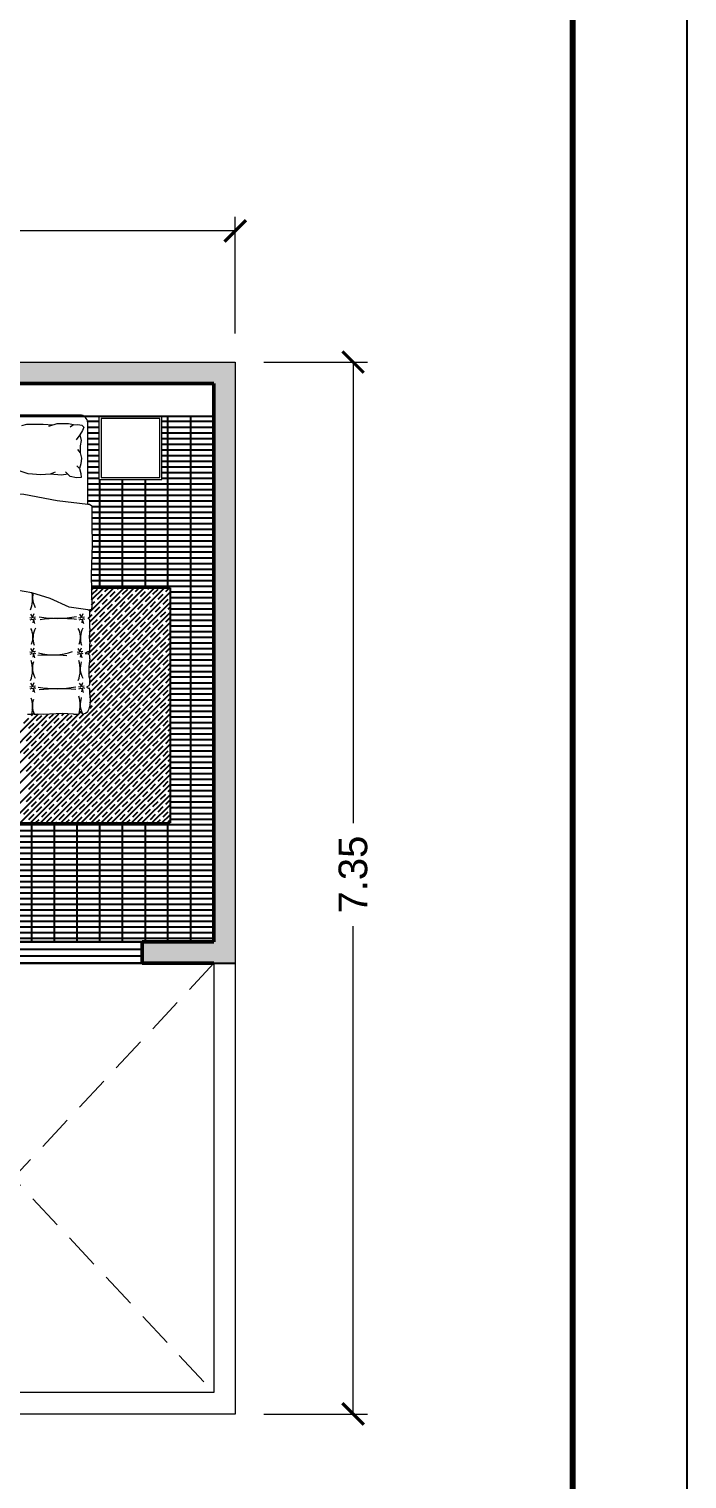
# Model space of a CAD drawing. Header units: millimetres. Extents: x 2999.9 to 3041.9, y 869.6 to 906.3.
# Drawn here: x 3037.28 to 3041.87, y 884.25 to 894.38 of the extents above; entities that cross this region are included whole.
import ezdxf

# ---------------------------------------------------------------- set-up
doc = ezdxf.new("R2010")
doc.units = ezdxf.units.MM
doc.linetypes.add('HIDDEN', pattern=[0.375, 0.25, -0.125])
for name, color, linetype, lineweight in [('01', 8, 'Continuous', 9), ('mori', 166, 'Continuous', 30), ('MOVI', 7, 'Continuous', 9)]:
    doc.layers.add(name, color=color, linetype=linetype, lineweight=lineweight)
doc.styles.add('COTAS', font='arial.ttf')

# ---------------------------------------------------------------- blocks, each defined once
blk = doc.blocks.new('_ArchTick')
at = {"color": 0, "linetype": 'ByBlock', "const_width": 0.15}
blk.add_lwpolyline([(-0.5, -0.5), (0.5, 0.5)], dxfattribs=at)

msp = doc.modelspace()

# ---------------------------------------------------------------- linework, layer by layer
for p, q in [((3041.874, 906.313), (3041.874, 869.55)), ((3035.07, 891.904), (3038.569, 891.904)), ((3038.569, 891.904), (3038.569, 891.674)), ((3038.569, 891.674), (3035.07, 891.674)), ((3037.714, 890.477), (3038.264, 890.477)), ((3038.264, 890.477), (3038.264, 888.834)), ((3035.641, 888.834), (3038.264, 888.834)), ((3038.569, 887.853), (3038.719, 887.853)), ((3038.569, 887.853), (3038.719, 887.853))]:
    msp.add_line(p, q)
at = {"lineweight": 80}
msp.add_line((3041.074, 905.513), (3041.074, 870.35), dxfattribs=at)
at = {"color": 251, "linetype": 'Continuous'}
for p, q in [((3038.249, 890.477), (3038.249, 891.674)), ((3038.408, 888.003), (3038.408, 891.674)), ((3038.567, 888.003), (3038.567, 891.674)), ((3037.687, 891.64), (3037.767, 891.64)), ((3037.688, 891.6), (3037.767, 891.6)), ((3038.207, 891.64), (3038.569, 891.64)), ((3038.207, 891.6), (3038.569, 891.6)), ((3037.688, 891.56), (3037.767, 891.56)), ((3037.688, 891.521), (3037.767, 891.521)), ((3037.688, 891.481), (3037.767, 891.481)), ((3038.207, 891.56), (3038.569, 891.56)), ((3038.207, 891.521), (3038.569, 891.521)), ((3038.207, 891.481), (3038.569, 891.481)), ((3037.688, 891.441), (3037.767, 891.441)), ((3037.688, 891.401), (3037.767, 891.401)), ((3038.207, 891.441), (3038.569, 891.441)), ((3038.207, 891.401), (3038.569, 891.401)), ((3037.688, 891.362), (3037.767, 891.362)), ((3037.688, 891.322), (3037.767, 891.322)), ((3037.688, 891.282), (3037.767, 891.282)), ((3038.207, 891.362), (3038.569, 891.362)), ((3038.207, 891.322), (3038.569, 891.322)), ((3038.207, 891.282), (3038.569, 891.282)), ((3037.688, 891.243), (3037.767, 891.243)), ((3037.688, 891.203), (3038.569, 891.203)), ((3037.688, 891.163), (3038.569, 891.163)), ((3037.773, 890.477), (3037.773, 891.234)), ((3037.932, 890.477), (3037.932, 891.234)), ((3038.091, 890.477), (3038.091, 891.234)), ((3038.207, 891.243), (3038.569, 891.243)), ((3037.688, 891.124), (3038.569, 891.124)), ((3037.688, 891.084), (3038.569, 891.084)), ((3037.716, 891.044), (3038.569, 891.044)), ((3037.716, 890.965), (3038.569, 890.965)), ((3037.717, 891.005), (3038.569, 891.005)), ((3037.716, 890.925), (3038.569, 890.925)), ((3037.717, 890.886), (3038.569, 890.886)), ((3037.718, 890.846), (3038.569, 890.846)), ((3037.719, 890.806), (3038.569, 890.806)), ((3037.72, 890.766), (3038.569, 890.766)), ((3037.717, 890.687), (3038.569, 890.687)), ((3037.718, 890.727), (3038.569, 890.727)), ((3037.713, 890.568), (3038.569, 890.568)), ((3037.714, 890.608), (3038.569, 890.608)), ((3037.715, 890.647), (3038.569, 890.647)), ((3037.713, 890.528), (3038.569, 890.528)), ((3037.714, 890.489), (3038.569, 890.489)), ((3038.264, 890.449), (3038.569, 890.449)), ((3038.264, 890.409), (3038.569, 890.409)), ((3038.264, 890.37), (3038.569, 890.37)), ((3038.264, 890.33), (3038.569, 890.33)), ((3038.264, 890.29), (3038.569, 890.29)), ((3038.264, 890.251), (3038.569, 890.251)), ((3038.264, 890.211), (3038.569, 890.211)), ((3038.264, 890.171), (3038.569, 890.171)), ((3038.264, 890.131), (3038.569, 890.131)), ((3038.264, 890.092), (3038.569, 890.092)), ((3038.264, 890.052), (3038.569, 890.052)), ((3038.264, 890.012), (3038.569, 890.012)), ((3038.264, 889.973), (3038.569, 889.973)), ((3038.264, 889.933), (3038.569, 889.933)), ((3038.264, 889.893), (3038.569, 889.893)), ((3038.264, 889.854), (3038.569, 889.854)), ((3038.264, 889.814), (3038.569, 889.814)), ((3038.264, 889.774), (3038.569, 889.774)), ((3038.264, 889.735), (3038.569, 889.735)), ((3038.264, 889.695), (3038.569, 889.695)), ((3038.264, 889.655), (3038.569, 889.655)), ((3038.264, 889.616), (3038.569, 889.616)), ((3038.264, 889.576), (3038.569, 889.576)), ((3038.264, 889.536), (3038.569, 889.536)), ((3038.264, 889.496), (3038.569, 889.496)), ((3038.264, 889.457), (3038.569, 889.457)), ((3038.264, 889.417), (3038.569, 889.417)), ((3038.264, 889.377), (3038.569, 889.377)), ((3038.264, 889.338), (3038.569, 889.338)), ((3038.264, 889.298), (3038.569, 889.298)), ((3038.264, 889.258), (3038.569, 889.258)), ((3038.264, 889.219), (3038.569, 889.219)), ((3038.264, 889.179), (3038.569, 889.179)), ((3038.264, 889.139), (3038.569, 889.139)), ((3038.264, 889.1), (3038.569, 889.1)), ((3038.264, 889.06), (3038.569, 889.06)), ((3038.264, 889.02), (3038.569, 889.02)), ((3038.264, 888.981), (3038.569, 888.981)), ((3038.264, 888.941), (3038.569, 888.941)), ((3037.297, 888.003), (3037.297, 888.834)), ((3037.456, 888.003), (3037.456, 888.834)), ((3037.614, 888.003), (3037.614, 888.834)), ((3037.773, 888.003), (3037.773, 888.834)), ((3037.932, 888.003), (3037.932, 888.834)), ((3038.091, 888.003), (3038.091, 888.834)), ((3038.249, 888.003), (3038.249, 888.834)), ((3038.264, 888.901), (3038.569, 888.901)), ((3038.264, 888.861), (3038.569, 888.861)), ((3035.386, 888.822), (3038.569, 888.822)), ((3035.455, 888.782), (3038.569, 888.782)), ((3035.51, 888.742), (3038.569, 888.742)), ((3035.56, 888.703), (3038.569, 888.703)), ((3035.602, 888.663), (3038.569, 888.663)), ((3035.641, 888.623), (3038.569, 888.623)), ((3035.676, 888.584), (3038.569, 888.584)), ((3035.706, 888.544), (3038.569, 888.544)), ((3035.731, 888.504), (3038.569, 888.504)), ((3035.759, 888.465), (3038.569, 888.465)), ((3035.781, 888.425), (3038.569, 888.425)), ((3035.798, 888.385), (3038.569, 888.385)), ((3035.815, 888.346), (3038.569, 888.346)), ((3035.833, 888.306), (3038.569, 888.306)), ((3035.846, 888.266), (3038.569, 888.266)), ((3035.855, 888.226), (3038.569, 888.226)), ((3035.864, 888.187), (3038.569, 888.187)), ((3035.873, 888.147), (3038.569, 888.147)), ((3035.028, 888.068), (3038.569, 888.068)), ((3035.07, 888.028), (3038.569, 888.028)), ((3035.879, 888.107), (3038.569, 888.107))]:
    msp.add_line(p, q, dxfattribs=at)
at = {"color": 31, "linetype": 'Continuous'}
for p, q in [((3037.692, 890.015), (3038.154, 890.477)), ((3037.7, 889.952), (3038.225, 890.477)), ((3037.701, 890.166), (3038.012, 890.477)), ((3037.702, 890.096), (3038.083, 890.477)), ((3037.703, 890.31), (3037.871, 890.477)), ((3037.703, 890.239), (3037.942, 890.477)), ((3037.714, 890.462), (3037.73, 890.477)), ((3037.715, 890.392), (3037.8, 890.477)), ((3037.72, 890.433), (3037.756, 890.468)), ((3037.809, 890.45), (3037.836, 890.477)), ((3037.844, 890.415), (3037.879, 890.45)), ((3037.897, 890.468), (3037.906, 890.477)), ((3037.932, 890.433), (3037.968, 890.468)), ((3038.021, 890.45), (3038.048, 890.477)), ((3038.056, 890.415), (3038.091, 890.45)), ((3038.109, 890.468), (3038.118, 890.477)), ((3038.144, 890.433), (3038.18, 890.468)), ((3038.233, 890.45), (3038.26, 890.477)), ((3037.696, 889.879), (3038.264, 890.446)), ((3037.703, 889.815), (3038.264, 890.375)), ((3037.715, 890.357), (3037.738, 890.38)), ((3037.756, 890.397), (3037.791, 890.433)), ((3037.791, 890.362), (3037.826, 890.397)), ((3037.826, 890.327), (3037.862, 890.362)), ((3037.879, 890.38), (3037.915, 890.415)), ((3037.915, 890.344), (3037.95, 890.38)), ((3037.968, 890.397), (3038.003, 890.433)), ((3038.003, 890.362), (3038.038, 890.397)), ((3038.038, 890.327), (3038.074, 890.362)), ((3038.091, 890.38), (3038.127, 890.415)), ((3038.127, 890.344), (3038.162, 890.38)), ((3038.18, 890.397), (3038.215, 890.433)), ((3038.215, 890.362), (3038.251, 890.397)), ((3037.692, 890.263), (3037.72, 890.291)), ((3037.703, 889.744), (3038.264, 890.304)), ((3037.72, 890.221), (3037.756, 890.256)), ((3037.738, 890.309), (3037.773, 890.344)), ((3037.773, 890.274), (3037.809, 890.309)), ((3037.809, 890.238), (3037.844, 890.274)), ((3037.862, 890.291), (3037.897, 890.327)), ((3037.897, 890.256), (3037.932, 890.291)), ((3037.932, 890.221), (3037.968, 890.256)), ((3037.95, 890.309), (3037.985, 890.344)), ((3037.985, 890.274), (3038.021, 890.309)), ((3038.021, 890.238), (3038.056, 890.274)), ((3038.074, 890.291), (3038.109, 890.327)), ((3038.109, 890.256), (3038.144, 890.291)), ((3038.144, 890.221), (3038.18, 890.256)), ((3038.162, 890.309), (3038.197, 890.344)), ((3038.197, 890.274), (3038.233, 890.309)), ((3038.233, 890.238), (3038.264, 890.269)), ((3038.251, 890.327), (3038.264, 890.34)), ((3036.935, 888.834), (3038.264, 890.163)), ((3037.703, 890.132), (3037.738, 890.167)), ((3037.704, 889.674), (3038.264, 890.234)), ((3037.756, 890.185), (3037.791, 890.221)), ((3037.791, 890.15), (3037.826, 890.185)), ((3037.826, 890.114), (3037.862, 890.15)), ((3037.844, 890.203), (3037.879, 890.238)), ((3037.879, 890.167), (3037.915, 890.203)), ((3037.915, 890.132), (3037.95, 890.167)), ((3037.968, 890.185), (3038.003, 890.221)), ((3038.003, 890.15), (3038.038, 890.185)), ((3038.038, 890.114), (3038.074, 890.15)), ((3038.056, 890.203), (3038.091, 890.238)), ((3038.091, 890.167), (3038.127, 890.203)), ((3038.127, 890.132), (3038.162, 890.167)), ((3038.18, 890.185), (3038.215, 890.221)), ((3038.215, 890.15), (3038.251, 890.185)), ((3037.005, 888.834), (3038.264, 890.092)), ((3037.703, 890.062), (3037.72, 890.079)), ((3037.738, 890.097), (3037.773, 890.132)), ((3037.773, 890.061), (3037.809, 890.097)), ((3037.809, 890.026), (3037.844, 890.061)), ((3037.862, 890.079), (3037.897, 890.114)), ((3037.897, 890.044), (3037.932, 890.079)), ((3037.95, 890.097), (3037.985, 890.132)), ((3037.985, 890.061), (3038.021, 890.097)), ((3038.021, 890.026), (3038.056, 890.061)), ((3038.074, 890.079), (3038.109, 890.114)), ((3038.109, 890.044), (3038.144, 890.079)), ((3038.162, 890.097), (3038.197, 890.132)), ((3038.197, 890.061), (3038.233, 890.097)), ((3038.233, 890.026), (3038.264, 890.057)), ((3038.251, 890.114), (3038.264, 890.128)), ((3037.076, 888.834), (3038.264, 890.021)), ((3037.147, 888.834), (3038.264, 889.951)), ((3037.703, 889.92), (3037.738, 889.955)), ((3037.72, 890.008), (3037.756, 890.044)), ((3037.756, 889.973), (3037.791, 890.008)), ((3037.791, 889.938), (3037.826, 889.973)), ((3037.844, 889.991), (3037.879, 890.026)), ((3037.879, 889.955), (3037.915, 889.991)), ((3037.915, 889.92), (3037.95, 889.955)), ((3037.932, 890.008), (3037.968, 890.044)), ((3037.968, 889.973), (3038.003, 890.008)), ((3038.003, 889.938), (3038.038, 889.973)), ((3038.056, 889.991), (3038.091, 890.026)), ((3038.091, 889.955), (3038.127, 889.991)), ((3038.127, 889.92), (3038.162, 889.955)), ((3038.144, 890.008), (3038.18, 890.044)), ((3038.18, 889.973), (3038.215, 890.008)), ((3038.215, 889.938), (3038.251, 889.973)), ((3037.217, 888.834), (3038.264, 889.88)), ((3037.699, 889.846), (3037.72, 889.867)), ((3037.738, 889.885), (3037.773, 889.92)), ((3037.773, 889.849), (3037.809, 889.885)), ((3037.809, 889.814), (3037.844, 889.849)), ((3037.826, 889.902), (3037.862, 889.938)), ((3037.862, 889.867), (3037.897, 889.902)), ((3037.897, 889.832), (3037.932, 889.867)), ((3037.95, 889.885), (3037.985, 889.92)), ((3037.985, 889.849), (3038.021, 889.885)), ((3038.021, 889.814), (3038.056, 889.849)), ((3038.038, 889.902), (3038.074, 889.938)), ((3038.074, 889.867), (3038.109, 889.902)), ((3038.109, 889.832), (3038.144, 889.867)), ((3038.162, 889.885), (3038.197, 889.92)), ((3038.197, 889.849), (3038.233, 889.885)), ((3038.233, 889.814), (3038.264, 889.845)), ((3038.251, 889.902), (3038.264, 889.915)), ((3037.288, 888.834), (3038.264, 889.809)), ((3037.698, 889.774), (3037.703, 889.779)), ((3037.704, 889.709), (3037.738, 889.743)), ((3037.72, 889.796), (3037.756, 889.832)), ((3037.756, 889.761), (3037.791, 889.796)), ((3037.791, 889.726), (3037.826, 889.761)), ((3037.844, 889.779), (3037.879, 889.814)), ((3037.879, 889.743), (3037.915, 889.779)), ((3037.915, 889.708), (3037.95, 889.743)), ((3037.932, 889.796), (3037.968, 889.832)), ((3037.968, 889.761), (3038.003, 889.796)), ((3038.003, 889.726), (3038.038, 889.761)), ((3038.056, 889.779), (3038.091, 889.814)), ((3038.091, 889.743), (3038.127, 889.779)), ((3038.127, 889.708), (3038.162, 889.743)), ((3038.144, 889.796), (3038.18, 889.832)), ((3038.18, 889.761), (3038.215, 889.796)), ((3038.215, 889.726), (3038.251, 889.761)), ((3037.359, 888.834), (3038.264, 889.739)), ((3037.43, 888.834), (3038.264, 889.668)), ((3037.702, 889.636), (3037.72, 889.655)), ((3037.738, 889.673), (3037.773, 889.708)), ((3037.773, 889.637), (3037.809, 889.673)), ((3037.826, 889.69), (3037.862, 889.726)), ((3037.862, 889.655), (3037.897, 889.69)), ((3037.897, 889.619), (3037.932, 889.655)), ((3037.95, 889.673), (3037.985, 889.708)), ((3037.985, 889.637), (3038.021, 889.673)), ((3038.038, 889.69), (3038.074, 889.726)), ((3038.074, 889.655), (3038.109, 889.69)), ((3038.109, 889.619), (3038.144, 889.655)), ((3038.162, 889.673), (3038.197, 889.708)), ((3038.197, 889.637), (3038.233, 889.673)), ((3038.251, 889.69), (3038.264, 889.703)), ((3036.581, 888.834), (3037.342, 889.595)), ((3036.652, 888.834), (3037.412, 889.594)), ((3036.722, 888.834), (3037.486, 889.597)), ((3036.793, 888.834), (3037.556, 889.596)), ((3036.864, 888.834), (3037.625, 889.595)), ((3037.243, 889.531), (3037.278, 889.566)), ((3037.296, 889.584), (3037.313, 889.601)), ((3037.302, 889.625), (3037.305, 889.629)), ((3037.331, 889.549), (3037.367, 889.584)), ((3037.367, 889.513), (3037.402, 889.549)), ((3037.42, 889.566), (3037.449, 889.595)), ((3037.455, 889.531), (3037.49, 889.566)), ((3037.5, 888.834), (3038.264, 889.597)), ((3037.508, 889.584), (3037.522, 889.598)), ((3037.543, 889.549), (3037.579, 889.584)), ((3037.579, 889.513), (3037.614, 889.549)), ((3037.629, 889.599), (3037.645, 889.615)), ((3037.632, 889.566), (3037.662, 889.597)), ((3037.667, 889.531), (3037.703, 889.566)), ((3037.72, 889.584), (3037.756, 889.619)), ((3037.756, 889.549), (3037.791, 889.584)), ((3037.791, 889.513), (3037.826, 889.549)), ((3037.809, 889.602), (3037.844, 889.637)), ((3037.844, 889.566), (3037.879, 889.602)), ((3037.879, 889.531), (3037.915, 889.566)), ((3037.932, 889.584), (3037.968, 889.619)), ((3037.968, 889.549), (3038.003, 889.584)), ((3038.003, 889.513), (3038.038, 889.549)), ((3038.021, 889.602), (3038.056, 889.637)), ((3038.056, 889.566), (3038.091, 889.602)), ((3038.091, 889.531), (3038.127, 889.566)), ((3038.144, 889.584), (3038.18, 889.619)), ((3038.18, 889.549), (3038.215, 889.584)), ((3038.215, 889.513), (3038.251, 889.549)), ((3038.233, 889.602), (3038.264, 889.633)), ((3037.261, 889.407), (3037.296, 889.443)), ((3037.278, 889.496), (3037.314, 889.531)), ((3037.314, 889.46), (3037.349, 889.496)), ((3037.349, 889.425), (3037.384, 889.46)), ((3037.402, 889.478), (3037.437, 889.513)), ((3037.437, 889.443), (3037.473, 889.478)), ((3037.473, 889.407), (3037.508, 889.443)), ((3037.49, 889.496), (3037.526, 889.531)), ((3037.526, 889.46), (3037.561, 889.496)), ((3037.561, 889.425), (3037.596, 889.46)), ((3037.571, 888.834), (3038.264, 889.526)), ((3037.614, 889.478), (3037.649, 889.513)), ((3037.642, 888.834), (3038.264, 889.456)), ((3037.649, 889.443), (3037.685, 889.478)), ((3037.685, 889.407), (3037.72, 889.443)), ((3037.703, 889.496), (3037.738, 889.531)), ((3037.738, 889.46), (3037.773, 889.496)), ((3037.773, 889.425), (3037.809, 889.46)), ((3037.826, 889.478), (3037.862, 889.513)), ((3037.862, 889.443), (3037.897, 889.478)), ((3037.897, 889.407), (3037.932, 889.443)), ((3037.915, 889.496), (3037.95, 889.531)), ((3037.95, 889.46), (3037.985, 889.496)), ((3037.985, 889.425), (3038.021, 889.46)), ((3038.038, 889.478), (3038.074, 889.513)), ((3038.074, 889.443), (3038.109, 889.478)), ((3038.109, 889.407), (3038.144, 889.443)), ((3038.127, 889.496), (3038.162, 889.531)), ((3038.162, 889.46), (3038.197, 889.496)), ((3038.197, 889.425), (3038.233, 889.46)), ((3038.251, 889.478), (3038.264, 889.491)), ((3037.243, 889.319), (3037.278, 889.354)), ((3037.296, 889.372), (3037.331, 889.407)), ((3037.331, 889.337), (3037.367, 889.372)), ((3037.367, 889.301), (3037.402, 889.337)), ((3037.384, 889.39), (3037.42, 889.425)), ((3037.42, 889.354), (3037.455, 889.39)), ((3037.455, 889.319), (3037.49, 889.354)), ((3037.508, 889.372), (3037.543, 889.407)), ((3037.543, 889.337), (3037.579, 889.372)), ((3037.579, 889.301), (3037.614, 889.337)), ((3037.596, 889.39), (3037.632, 889.425)), ((3037.632, 889.354), (3037.667, 889.39)), ((3037.667, 889.319), (3037.703, 889.354)), ((3037.712, 888.834), (3038.264, 889.385)), ((3037.72, 889.372), (3037.756, 889.407)), ((3037.756, 889.337), (3037.791, 889.372)), ((3037.791, 889.301), (3037.826, 889.337)), ((3037.809, 889.39), (3037.844, 889.425)), ((3037.844, 889.354), (3037.879, 889.39)), ((3037.879, 889.319), (3037.915, 889.354)), ((3037.932, 889.372), (3037.968, 889.407)), ((3037.968, 889.337), (3038.003, 889.372)), ((3038.003, 889.301), (3038.038, 889.337)), ((3038.021, 889.39), (3038.056, 889.425)), ((3038.056, 889.354), (3038.091, 889.39)), ((3038.091, 889.319), (3038.127, 889.354)), ((3038.144, 889.372), (3038.18, 889.407)), ((3038.18, 889.337), (3038.215, 889.372)), ((3038.215, 889.301), (3038.251, 889.337)), ((3038.233, 889.39), (3038.264, 889.421)), ((3037.278, 889.284), (3037.314, 889.319)), ((3037.314, 889.248), (3037.349, 889.284)), ((3037.349, 889.213), (3037.384, 889.248)), ((3037.402, 889.266), (3037.437, 889.301)), ((3037.437, 889.231), (3037.473, 889.266)), ((3037.49, 889.284), (3037.526, 889.319)), ((3037.526, 889.248), (3037.561, 889.284)), ((3037.561, 889.213), (3037.596, 889.248)), ((3037.614, 889.266), (3037.649, 889.301)), ((3037.649, 889.231), (3037.685, 889.266)), ((3037.703, 889.284), (3037.738, 889.319)), ((3037.738, 889.248), (3037.773, 889.284)), ((3037.773, 889.213), (3037.809, 889.248)), ((3037.783, 888.834), (3038.264, 889.314)), ((3037.826, 889.266), (3037.862, 889.301)), ((3037.854, 888.834), (3038.264, 889.244)), ((3037.862, 889.231), (3037.897, 889.266)), ((3037.915, 889.284), (3037.95, 889.319)), ((3037.95, 889.248), (3037.985, 889.284)), ((3037.985, 889.213), (3038.021, 889.248)), ((3038.038, 889.266), (3038.074, 889.301)), ((3038.074, 889.231), (3038.109, 889.266)), ((3038.127, 889.284), (3038.162, 889.319)), ((3038.162, 889.248), (3038.197, 889.284)), ((3038.197, 889.213), (3038.233, 889.248)), ((3038.251, 889.266), (3038.264, 889.279)), ((3037.261, 889.195), (3037.296, 889.231)), ((3037.296, 889.16), (3037.331, 889.195)), ((3037.331, 889.125), (3037.367, 889.16)), ((3037.384, 889.178), (3037.42, 889.213)), ((3037.42, 889.142), (3037.455, 889.178)), ((3037.455, 889.107), (3037.49, 889.142)), ((3037.473, 889.195), (3037.508, 889.231)), ((3037.508, 889.16), (3037.543, 889.195)), ((3037.543, 889.125), (3037.579, 889.16)), ((3037.596, 889.178), (3037.632, 889.213)), ((3037.632, 889.142), (3037.667, 889.178)), ((3037.667, 889.107), (3037.703, 889.142)), ((3037.685, 889.195), (3037.72, 889.231)), ((3037.72, 889.16), (3037.756, 889.195)), ((3037.756, 889.125), (3037.791, 889.16)), ((3037.809, 889.178), (3037.844, 889.213)), ((3037.844, 889.142), (3037.879, 889.178)), ((3037.879, 889.107), (3037.915, 889.142)), ((3037.897, 889.195), (3037.932, 889.231)), ((3037.925, 888.834), (3038.264, 889.173)), ((3037.932, 889.16), (3037.968, 889.195)), ((3037.968, 889.125), (3038.003, 889.16)), ((3038.021, 889.178), (3038.056, 889.213)), ((3038.056, 889.142), (3038.091, 889.178)), ((3038.091, 889.107), (3038.127, 889.142)), ((3038.109, 889.195), (3038.144, 889.231)), ((3038.144, 889.16), (3038.18, 889.195)), ((3038.18, 889.125), (3038.215, 889.16)), ((3038.233, 889.178), (3038.264, 889.208)), ((3037.278, 889.071), (3037.314, 889.107)), ((3037.314, 889.036), (3037.349, 889.071)), ((3037.349, 889.001), (3037.384, 889.036)), ((3037.367, 889.089), (3037.402, 889.125)), ((3037.402, 889.054), (3037.437, 889.089)), ((3037.437, 889.018), (3037.473, 889.054)), ((3037.49, 889.071), (3037.526, 889.107)), ((3037.526, 889.036), (3037.561, 889.071)), ((3037.561, 889.001), (3037.596, 889.036)), ((3037.579, 889.089), (3037.614, 889.125)), ((3037.614, 889.054), (3037.649, 889.089)), ((3037.649, 889.018), (3037.685, 889.054)), ((3037.703, 889.071), (3037.738, 889.107)), ((3037.738, 889.036), (3037.773, 889.071)), ((3037.773, 889.001), (3037.809, 889.036)), ((3037.791, 889.089), (3037.826, 889.125)), ((3037.826, 889.054), (3037.862, 889.089)), ((3037.862, 889.018), (3037.897, 889.054)), ((3037.915, 889.071), (3037.95, 889.107)), ((3037.95, 889.036), (3037.985, 889.071)), ((3037.985, 889.001), (3038.021, 889.036)), ((3037.995, 888.834), (3038.264, 889.102)), ((3038.003, 889.089), (3038.038, 889.125)), ((3038.038, 889.054), (3038.074, 889.089)), ((3038.074, 889.018), (3038.109, 889.054)), ((3038.127, 889.071), (3038.162, 889.107)), ((3038.162, 889.036), (3038.197, 889.071)), ((3038.197, 889.001), (3038.233, 889.036)), ((3038.215, 889.089), (3038.251, 889.125)), ((3038.251, 889.054), (3038.264, 889.067)), ((3037.261, 888.983), (3037.296, 889.018)), ((3037.296, 888.948), (3037.331, 888.983)), ((3037.331, 888.912), (3037.367, 888.948)), ((3037.384, 888.965), (3037.42, 889.001)), ((3037.42, 888.93), (3037.455, 888.965)), ((3037.473, 888.983), (3037.508, 889.018)), ((3037.508, 888.948), (3037.543, 888.983)), ((3037.543, 888.912), (3037.579, 888.948)), ((3037.596, 888.965), (3037.632, 889.001)), ((3037.632, 888.93), (3037.667, 888.965)), ((3037.685, 888.983), (3037.72, 889.018)), ((3037.72, 888.948), (3037.756, 888.983)), ((3037.756, 888.912), (3037.791, 888.948)), ((3037.809, 888.965), (3037.844, 889.001)), ((3037.844, 888.93), (3037.879, 888.965)), ((3037.897, 888.983), (3037.932, 889.018)), ((3037.932, 888.948), (3037.968, 888.983)), ((3037.968, 888.912), (3038.003, 888.948)), ((3038.021, 888.965), (3038.056, 889.001)), ((3038.056, 888.93), (3038.091, 888.965)), ((3038.066, 888.834), (3038.264, 889.031)), ((3038.109, 888.983), (3038.144, 889.018)), ((3038.137, 888.834), (3038.264, 888.961)), ((3038.144, 888.948), (3038.18, 888.983)), ((3038.18, 888.912), (3038.215, 888.948)), ((3038.233, 888.965), (3038.264, 888.996)), ((3037.243, 888.895), (3037.278, 888.93)), ((3037.278, 888.859), (3037.314, 888.895)), ((3037.323, 888.834), (3037.349, 888.859)), ((3037.367, 888.877), (3037.402, 888.912)), ((3037.402, 888.842), (3037.437, 888.877)), ((3037.455, 888.895), (3037.49, 888.93)), ((3037.465, 888.834), (3037.473, 888.842)), ((3037.49, 888.859), (3037.526, 888.895)), ((3037.536, 888.834), (3037.561, 888.859)), ((3037.579, 888.877), (3037.614, 888.912)), ((3037.614, 888.842), (3037.649, 888.877)), ((3037.667, 888.895), (3037.703, 888.93)), ((3037.677, 888.834), (3037.685, 888.842)), ((3037.703, 888.859), (3037.738, 888.895)), ((3037.748, 888.834), (3037.773, 888.859)), ((3037.791, 888.877), (3037.826, 888.912)), ((3037.826, 888.842), (3037.862, 888.877)), ((3037.879, 888.895), (3037.915, 888.93)), ((3037.889, 888.834), (3037.897, 888.842)), ((3037.915, 888.859), (3037.95, 888.895)), ((3037.96, 888.834), (3037.985, 888.859)), ((3038.003, 888.877), (3038.038, 888.912)), ((3038.038, 888.842), (3038.074, 888.877)), ((3038.091, 888.895), (3038.127, 888.93)), ((3038.101, 888.834), (3038.109, 888.842)), ((3038.127, 888.859), (3038.162, 888.895)), ((3038.172, 888.834), (3038.197, 888.859)), ((3038.207, 888.834), (3038.264, 888.89)), ((3038.215, 888.877), (3038.251, 888.912)), ((3038.251, 888.842), (3038.264, 888.855))]:
    msp.add_line(p, q, dxfattribs=at)
at = {"color": 41, "lineweight": 30}
for p, q in [((3036.569, 888.003), (3038.069, 888.003)), ((3038.069, 887.853), (3036.569, 887.853))]:
    msp.add_line(p, q, dxfattribs=at)
at = {"color": 4}
for p, q in [((3036.569, 887.953), (3038.069, 887.953)), ((3038.069, 887.903), (3036.569, 887.903))]:
    msp.add_line(p, q, dxfattribs=at)
at = {"color": 253, "linetype": 'HIDDEN', "lineweight": 0}
for p, q in [((3035.769, 887.853), (3038.569, 884.854)), ((3038.569, 887.853), (3035.769, 884.854))]:
    msp.add_line(p, q, dxfattribs=at)
at = {"color": 0, "linetype": 'Continuous'}
for points in [[(3035.07, 891.904), (3035.07, 892.054), (3038.569, 891.904)], [(3038.569, 891.904), (3035.07, 892.054), (3038.569, 892.054)], [(3038.569, 891.904), (3038.569, 892.054), (3038.719, 887.853)], [(3038.719, 887.853), (3038.569, 892.054), (3038.719, 892.054)], [(3038.569, 888.003), (3038.569, 891.904), (3038.719, 887.853)], [(3038.069, 887.853), (3038.069, 888.003), (3038.569, 887.853)], [(3038.569, 887.853), (3038.069, 888.003), (3038.569, 888.003)], [(3038.569, 887.853), (3038.569, 888.003), (3038.719, 887.853)]]:
    msp.add_solid(points, dxfattribs=at)
at = {"layer": '01', "transparency": 16777216}
for p, q in [((3038.719, 892.254), (3038.719, 893.07)), ((3038.719, 892.97), (3021.433, 892.97)), ((3038.919, 892.054), (3039.642, 892.054)), ((3039.542, 892.054), (3039.542, 888.832)), ((3039.542, 884.704), (3039.542, 888.113)), ((3038.919, 884.704), (3039.642, 884.704))]:
    msp.add_line(p, q, dxfattribs=at)
at = {"layer": 'mori', "color": 152, "lineweight": 20}
for p, q in [((3003.819, 892.054), (3038.719, 892.054)), ((3038.719, 892.054), (3038.719, 884.704)), ((3038.569, 887.853), (3038.569, 884.854)), ((3038.569, 884.854), (3035.769, 884.854)), ((3038.719, 884.704), (3003.819, 884.704))]:
    msp.add_line(p, q, dxfattribs=at)
at = {"layer": 'mori', "color": 152, "lineweight": 50}
for p, q in [((3035.07, 891.904), (3038.569, 891.904)), ((3038.569, 891.904), (3038.569, 888.003)), ((3038.569, 888.003), (3038.069, 888.003)), ((3038.069, 888.003), (3038.069, 887.853)), ((3038.569, 887.853), (3038.069, 887.853))]:
    msp.add_line(p, q, dxfattribs=at)
at = {"layer": 'MOVI'}
for p, q in [((3037.633, 891.684), (3036.895, 891.684)), ((3037.688, 891.059), (3037.688, 891.629)), ((3037.703, 891.059), (3037.688, 891.059)), ((3037.688, 890.322), (3037.703, 890.322)), ((3037.703, 890.276), (3037.703, 890.322)), ((3037.703, 890.192), (3037.703, 890.253)), ((3037.703, 890.035), (3037.703, 890.086)), ((3037.703, 889.98), (3037.703, 890.004)), ((3037.703, 889.805), (3037.703, 889.828)), ((3037.703, 889.731), (3037.703, 889.757)), ((3037.268, 889.595), (3037.298, 889.595)), ((3037.315, 889.595), (3037.338, 889.595)), ((3037.589, 889.595), (3037.627, 889.595))]:
    msp.add_line(p, q, dxfattribs=at)
for points in [[(3038.207, 891.674), (3037.767, 891.674), (3037.767, 891.234), (3038.207, 891.234)], [(3038.193, 891.659), (3037.782, 891.659), (3037.782, 891.248), (3038.193, 891.248)]]:
    msp.add_lwpolyline(points, close=True, dxfattribs=at)
for points in [[(3037.444, 891.613), (3037.378, 891.618), (3037.261, 891.619), (3037.225, 891.609)], [(3037.59, 891.615), (3037.554, 891.623), (3037.472, 891.622), (3037.415, 891.603)], [(3037.59, 891.615), (3037.565, 891.6)], [(3037.59, 891.615), (3037.62, 891.619), (3037.648, 891.613), (3037.661, 891.6), (3037.653, 891.575), (3037.634, 891.546), (3037.607, 891.51)], [(3037.634, 891.546), (3037.643, 891.507), (3037.635, 891.468), (3037.636, 891.42)], [(3037.617, 891.443), (3037.636, 891.42), (3037.644, 891.383), (3037.641, 891.343), (3037.631, 891.31)], [(3037.461, 891.284), (3037.425, 891.27), (3037.36, 891.266), (3037.272, 891.274), (3037.217, 891.291)], [(3037.55, 891.27), (3037.506, 891.263), (3037.425, 891.27)], [(3037.613, 891.329), (3037.631, 891.31), (3037.641, 891.275), (3037.642, 891.247), (3037.609, 891.245), (3037.566, 891.254), (3037.534, 891.286)], [(3037.688, 891.059), (3037.476, 891.085), (3037.243, 891.128), (3037.146, 891.133)], [(3037.703, 891.059), (3037.714, 891.052), (3037.717, 891.039), (3037.716, 890.922), (3037.72, 890.777), (3037.713, 890.57), (3037.716, 890.339), (3037.713, 890.324), (3037.703, 890.322)], [(3037.688, 890.322), (3037.558, 890.341), (3037.425, 890.402), (3037.299, 890.441), (3037.138, 890.47), (3036.954, 890.496), (3036.666, 890.56), (3036.414, 890.628), (3036.256, 890.676), (3036.203, 890.69)], [(3037.283, 890.27), (3037.295, 890.267), (3037.303, 890.272), (3037.314, 890.298)], [(3037.286, 890.252), (3037.299, 890.258), (3037.309, 890.255), (3037.316, 890.227)], [(3037.324, 890.271), (3037.314, 890.269), (3037.303, 890.273), (3037.291, 890.292)], [(3037.326, 890.255), (3037.317, 890.259), (3037.309, 890.255), (3037.305, 890.232)], [(3037.625, 890.27), (3037.636, 890.267), (3037.645, 890.272), (3037.656, 890.298)], [(3037.628, 890.252), (3037.64, 890.258), (3037.65, 890.255), (3037.658, 890.227)], [(3037.665, 890.271), (3037.656, 890.269), (3037.645, 890.273), (3037.633, 890.292)], [(3037.668, 890.255), (3037.659, 890.259), (3037.65, 890.255), (3037.647, 890.232)], [(3037.703, 890.276), (3037.692, 890.264), (3037.703, 890.253)], [(3037.703, 890.192), (3037.698, 890.131), (3037.703, 890.086)], [(3037.283, 890.03), (3037.295, 890.027), (3037.303, 890.032), (3037.314, 890.057)], [(3037.324, 890.031), (3037.314, 890.029), (3037.303, 890.033), (3037.291, 890.052)], [(3037.614, 890.03), (3037.626, 890.027), (3037.634, 890.032), (3037.645, 890.057)], [(3037.655, 890.031), (3037.645, 890.029), (3037.634, 890.033), (3037.622, 890.052)], [(3037.286, 890.012), (3037.299, 890.018), (3037.309, 890.015), (3037.316, 889.987)], [(3037.326, 890.015), (3037.317, 890.019), (3037.309, 890.015), (3037.305, 889.992)], [(3037.617, 890.012), (3037.63, 890.018), (3037.64, 890.015), (3037.647, 889.987)], [(3037.657, 890.015), (3037.648, 890.019), (3037.64, 890.015), (3037.636, 889.992)], [(3037.703, 890.035), (3037.688, 890.029), (3037.671, 890.018), (3037.692, 890.015), (3037.703, 890.004)], [(3037.703, 889.98), (3037.696, 889.928), (3037.696, 889.859), (3037.703, 889.828)], [(3037.283, 889.788), (3037.295, 889.785), (3037.303, 889.79), (3037.314, 889.816)], [(3037.286, 889.77), (3037.299, 889.776), (3037.309, 889.773), (3037.316, 889.745)], [(3037.324, 889.789), (3037.314, 889.787), (3037.303, 889.791), (3037.291, 889.81)], [(3037.326, 889.773), (3037.317, 889.777), (3037.309, 889.773), (3037.305, 889.75)], [(3037.624, 889.788), (3037.636, 889.785), (3037.644, 889.79), (3037.655, 889.816)], [(3037.627, 889.77), (3037.64, 889.776), (3037.649, 889.773), (3037.657, 889.745)], [(3037.664, 889.789), (3037.655, 889.787), (3037.644, 889.791), (3037.632, 889.81)], [(3037.667, 889.773), (3037.658, 889.777), (3037.649, 889.773), (3037.646, 889.75)], [(3037.703, 889.805), (3037.695, 889.793), (3037.679, 889.782), (3037.698, 889.774), (3037.703, 889.757)], [(3037.703, 889.731), (3037.705, 889.687), (3037.703, 889.65)], [(3037.589, 889.595), (3037.513, 889.598), (3037.378, 889.592), (3037.338, 889.595)], [(3037.655, 889.595), (3037.643, 889.606), (3037.639, 889.615), (3037.635, 889.604), (3037.627, 889.595)]]:
    msp.add_lwpolyline(points, dxfattribs=at)
for centre, radius, start, end in [((3037.633, 891.629), 0.055, 360, 90), ((3037.072, 890.4), 0.231, 340.2707, 10.0812), ((3037.442, 890.409), 0.139, 167.6806, 209.9939), ((3037.473, 890.943), 0.68, 259.4126, 281.6476), ((3037.494, 889.068), 1.194, 84.4158, 96.6746), ((3037.172, 890.132), 0.134, 338.4806, 27.2489), ((3037.468, 890.124), 0.162, 153.8397, 197.3557), ((3037.503, 890.132), 0.134, 338.4806, 27.2489), ((3037.799, 890.124), 0.162, 153.8397, 197.3557), ((3037.072, 889.906), 0.231, 340.2707, 16.0147), ((3037.441, 889.915), 0.139, 161.0081, 209.9939), ((3037.429, 888.71), 1.297, 84.9942, 93.9649), ((3037.449, 890.407), 0.399, 254.849, 289.5867), ((3037.405, 889.906), 0.231, 340.2707, 16.0147), ((3037.775, 889.915), 0.139, 161.0081, 209.9939), ((3037.468, 890.452), 0.68, 259.4126, 281.6476), ((3037.489, 888.578), 1.194, 84.4158, 96.6746), ((3037.072, 889.643), 0.231, 348.0045, 16.0147), ((3037.441, 889.652), 0.139, 161.0081, 204.1596), ((3037.405, 889.655), 0.231, 345.4194, 16.0147), ((3037.775, 889.664), 0.139, 161.0081, 209.7952), ((3037.648, 889.65), 0.055, 276.5164, 360)]:
    msp.add_arc(centre, radius, start, end, dxfattribs=at)

# ---------------------------------------------------------------- block references
at = {"layer": '01', "transparency": 16777216, "xscale": 0.15, "yscale": 0.15, "zscale": 0.15}
msp.add_blockref('_ArchTick', (3038.719, 892.97), dxfattribs=at)
for p, rotation in [((3039.542, 892.054), 90), ((3039.542, 884.704), 270)]:
    msp.add_blockref('_ArchTick', p, dxfattribs=dict(at, rotation=rotation))

# ---------------------------------------------------------------- texts
at = {"layer": '01', "color": 11, "transparency": 16777216, "insert": (3039.542, 888.473), "char_height": 0.2, "attachment_point": 5, "rotation": 90, "style": 'COTAS'}
msp.add_mtext('\\A1;7.35', dxfattribs=at)

doc.saveas('drawing.dxf')
